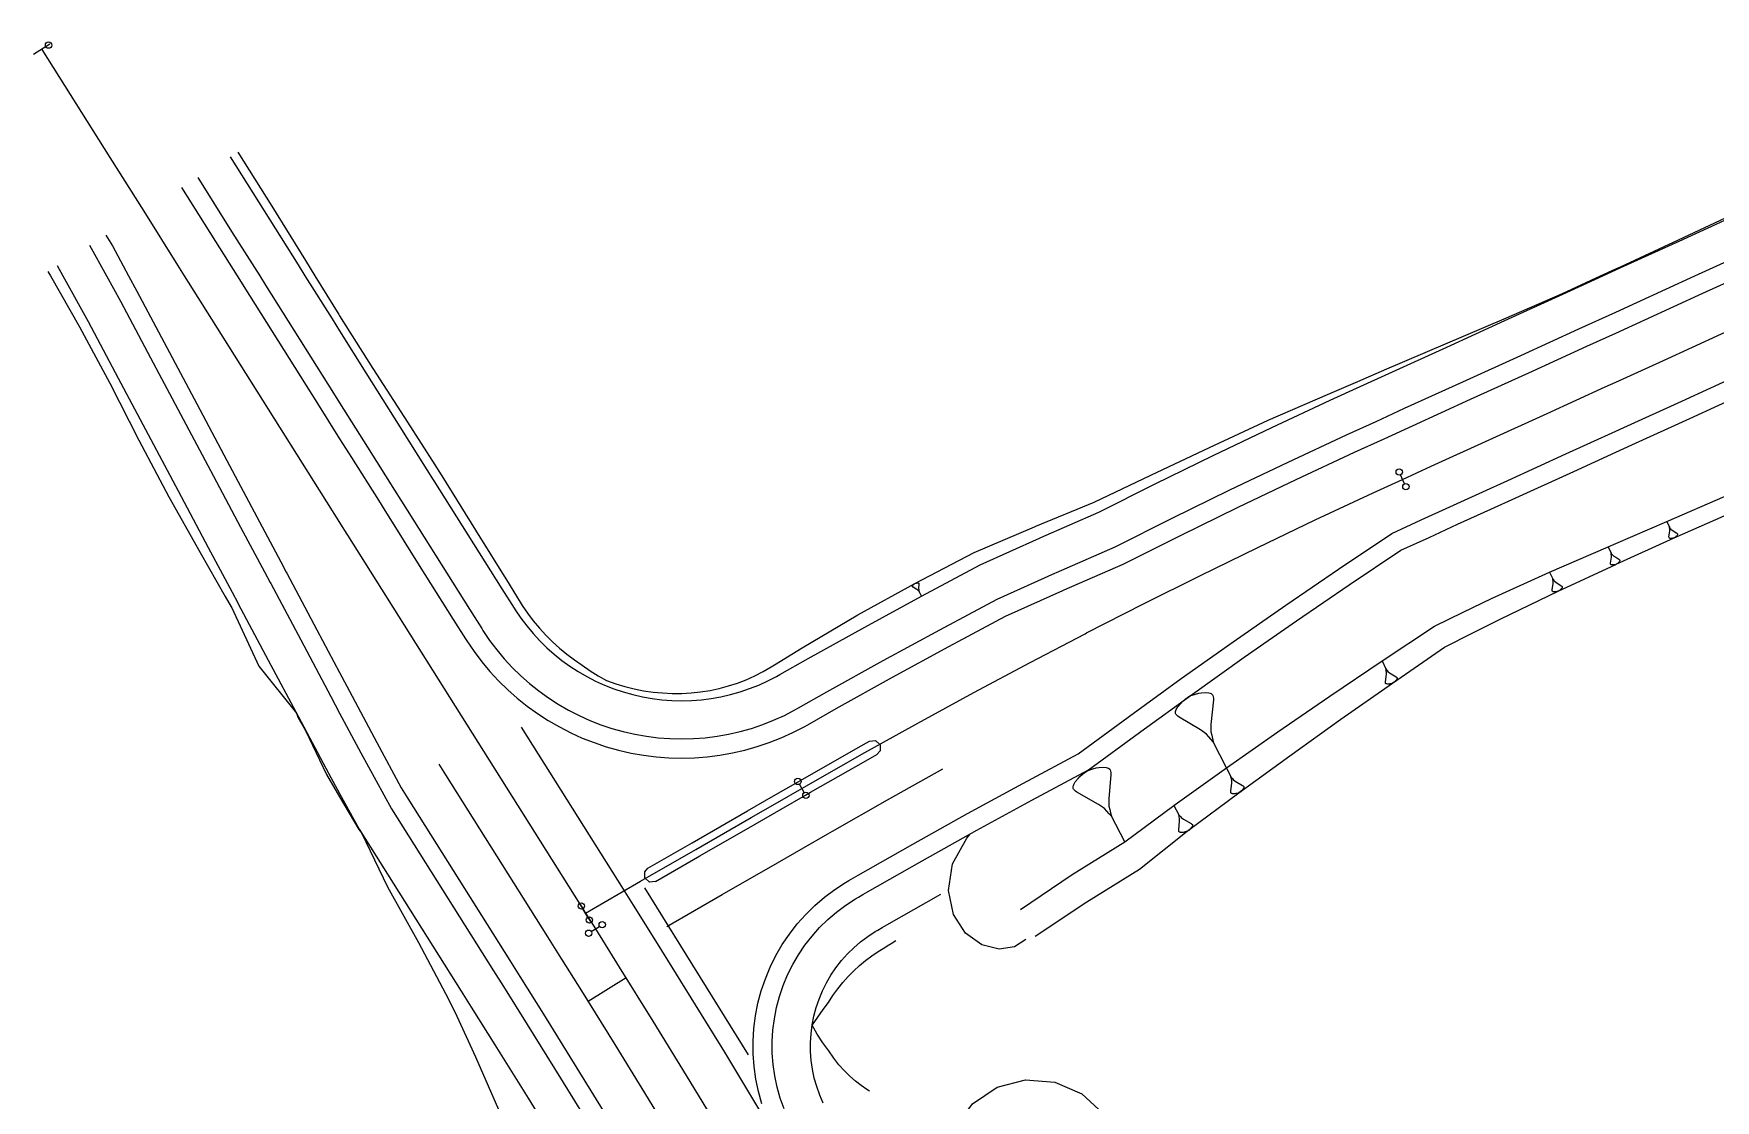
# Model space of a CAD drawing. Extents: x 385876 to 386141, y 802931 to 803234.
# Drawn here: x 385876 to 386007.8, y 803035.4 to 803119 of the extents above; entities that cross this region are included whole.
import ezdxf

# ---------------------------------------------------------------- set-up
doc = ezdxf.new("R2010")
doc.units = 0
doc.layers.get('0').update_dxf_attribs({"linetype": 'CONTINUOUS'})

msp = doc.modelspace()

# ---------------------------------------------------------------- linework, layer by layer
at = {"color": 3}
for p, q in [((385877.2931, 803118.159), (385876.0235, 803117.3603)), ((385918.8822, 803050.694), (385919.631, 803049.3943))]:
    msp.add_line(p, q, dxfattribs=at)
at = {"color": 2}
msp.add_line((385880.4133, 803102.4006), (385881.7349, 803100), dxfattribs=at)
at = {"color": 7}
for p, q in [((385877.1394, 803100.341), (385877.3338, 803100)), ((385877.8739, 803100.8031), (385878.3161, 803100)), ((385998.8073, 803100), (386000, 803100.5506)), ((385998.9789, 803100), (386000, 803100.466)), ((386003.9884, 803080.7525), (386004.2011, 803080.2863)), ((386004.2011, 803080.2863), (386004.2388, 803080.2391)), ((386004.2121, 803080.2269), (386004.2011, 803080.2863)), ((386004.2231, 803080.1676), (386004.2121, 803080.2269)), ((386004.2341, 803080.1082), (386004.2231, 803080.1676)), ((386004.2295, 803079.9774), (386004.2341, 803080.1082)), ((386004.2388, 803080.2391), (386004.2764, 803080.1919)), ((386004.2764, 803080.1919), (386004.314, 803080.1447)), ((386004.314, 803080.1447), (386004.4159, 803080.0625)), ((385999.3988, 803078.7663), (385999.6262, 803078.2679)), ((386004.1671, 803079.5144), (386004.1683, 803079.5471)), ((386004.172, 803079.4684), (386004.1671, 803079.5144)), ((386004.1683, 803079.5471), (386004.2295, 803079.9774)), ((386004.1781, 803079.4551), (386004.172, 803079.4684)), ((386004.2036, 803079.4345), (386004.1781, 803079.4551)), ((386004.223, 803079.4273), (386004.2036, 803079.4345)), ((386004.2424, 803079.42), (386004.223, 803079.4273)), ((386004.2945, 803079.4116), (386004.2424, 803079.42)), ((386004.3733, 803079.4154), (386004.2945, 803079.4116)), ((386004.4193, 803079.4203), (386004.3733, 803079.4154)), ((386004.4159, 803080.0625), (386004.781, 803079.8267)), ((386004.4787, 803079.4313), (386004.4193, 803079.4203)), ((386004.578, 803079.4605), (386004.4787, 803079.4313)), ((386004.6651, 803079.5164), (386004.578, 803079.4605)), ((386004.7123, 803079.554), (386004.6651, 803079.5164)), ((386004.7462, 803079.5855), (386004.7123, 803079.554)), ((386004.8006, 803079.6426), (386004.7462, 803079.5855)), ((386004.781, 803079.8267), (386004.8065, 803079.8062)), ((386004.8284, 803079.6874), (386004.8006, 803079.6426)), ((386004.8065, 803079.8062), (386004.838, 803079.7723)), ((386004.8357, 803079.7068), (386004.8284, 803079.6874)), ((386004.8429, 803079.7262), (386004.8357, 803079.7068)), ((386004.838, 803079.7723), (386004.8441, 803079.759)), ((386004.8441, 803079.759), (386004.8429, 803079.7262)), ((385999.5898, 803077.4427), (385999.5911, 803077.4777)), ((385999.5951, 803077.3935), (385999.5898, 803077.4427)), ((385999.5911, 803077.4777), (385999.6565, 803077.9377)), ((385999.6262, 803078.2679), (385999.6664, 803078.2175)), ((385999.6379, 803078.2045), (385999.6262, 803078.2679)), ((385999.6497, 803078.141), (385999.6379, 803078.2045)), ((385999.6614, 803078.0776), (385999.6497, 803078.141)), ((385999.6565, 803077.9377), (385999.6614, 803078.0776)), ((385999.6664, 803078.2175), (385999.7066, 803078.167)), ((385999.7066, 803078.167), (385999.7469, 803078.1165)), ((385999.7469, 803078.1165), (385999.8558, 803078.0286)), ((385999.8558, 803078.0286), (386000, 803077.9355)), ((386000, 803077.9355), (386000.2461, 803077.7766)), ((386000.1222, 803077.4448), (386000.029, 803077.3851)), ((386000.1727, 803077.4851), (386000.1222, 803077.4448)), ((386000.2089, 803077.5188), (386000.1727, 803077.4851)), ((386000.2671, 803077.5798), (386000.2089, 803077.5188)), ((386000.2461, 803077.7766), (386000.2733, 803077.7546)), ((386000.2968, 803077.6277), (386000.2671, 803077.5798)), ((386000.2733, 803077.7546), (386000.307, 803077.7184)), ((386000.3046, 803077.6485), (386000.2968, 803077.6277)), ((386000.3123, 803077.6692), (386000.3046, 803077.6485)), ((386000.307, 803077.7184), (386000.3135, 803077.7042)), ((386000.3135, 803077.7042), (386000.3123, 803077.6692)), ((385994.8091, 803076.7801), (385995.0563, 803076.2384)), ((385995.0563, 803076.2384), (385995.1001, 803076.1835)), ((385995.0691, 803076.1694), (385995.0563, 803076.2384)), ((385995.0819, 803076.1004), (385995.0691, 803076.1694)), ((385995.1001, 803076.1835), (385995.1438, 803076.1287)), ((385995.1438, 803076.1287), (385995.1875, 803076.0738)), ((385999.6016, 803077.3793), (385999.5951, 803077.3935)), ((385999.6288, 803077.3573), (385999.6016, 803077.3793)), ((385999.6496, 803077.3496), (385999.6288, 803077.3573)), ((385999.6703, 803077.3418), (385999.6496, 803077.3496)), ((385999.726, 803077.3328), (385999.6703, 803077.3418)), ((385999.8102, 803077.3369), (385999.726, 803077.3328)), ((385999.8594, 803077.3421), (385999.8102, 803077.3369)), ((385999.9229, 803077.3539), (385999.8594, 803077.3421)), ((386000, 803077.3766), (385999.9229, 803077.3539)), ((386000.029, 803077.3851), (386000, 803077.3766)), ((385944.88, 803075.6561), (385944.8846, 803075.6717)), ((385944.8808, 803075.6305), (385944.88, 803075.6561)), ((385944.8862, 803075.6204), (385944.8808, 803075.6305)), ((385944.8846, 803075.6717), (385944.8893, 803075.6872)), ((385944.9127, 803075.5956), (385944.8862, 803075.6204)), ((385944.8893, 803075.6872), (385944.9087, 803075.7238)), ((385944.9087, 803075.7238), (385944.9482, 803075.7712)), ((385944.9337, 803075.5808), (385944.9127, 803075.5956)), ((385945.2314, 803075.4156), (385944.9337, 803075.5808)), ((385944.9482, 803075.7712), (385944.9731, 803075.7977)), ((385944.9731, 803075.7977), (385945.008, 803075.8295)), ((385945.008, 803075.8295), (385945.0732, 803075.8778)), ((385945.0732, 803075.8778), (385945.1494, 803075.9058)), ((385945.1494, 803075.9058), (385945.1952, 803075.9175)), ((385945.1952, 803075.9175), (385945.2309, 803075.9238)), ((385945.2309, 803075.9238), (385945.2923, 803075.9308)), ((385945.3154, 803075.3567), (385945.2314, 803075.4156)), ((385945.2923, 803075.9308), (385945.3335, 803075.927)), ((385945.3473, 803075.3217), (385945.3154, 803075.3567)), ((385945.3335, 803075.927), (385945.349, 803075.9224)), ((385945.3792, 803075.2868), (385945.3473, 803075.3217)), ((385945.349, 803075.9224), (385945.3646, 803075.9177)), ((385945.3646, 803075.9177), (385945.3856, 803075.903)), ((385945.3981, 803075.8315), (385945.3728, 803075.4919)), ((385945.3728, 803075.4919), (385945.376, 803075.3893)), ((385945.376, 803075.3893), (385945.3877, 803075.3435)), ((385945.4111, 803075.2518), (385945.3792, 803075.2868)), ((385945.3856, 803075.903), (385945.391, 803075.8929)), ((385945.3877, 803075.3435), (385945.3994, 803075.2977)), ((385945.391, 803075.8929), (385945.3973, 803075.8571)), ((385945.3973, 803075.8571), (385945.3981, 803075.8315)), ((385945.3994, 803075.2977), (385945.4111, 803075.2518)), ((385945.6018, 803074.8985), (385945.4111, 803075.2518)), ((385995.0168, 803075.3414), (385995.0182, 803075.3794)), ((385995.0225, 803075.2879), (385995.0168, 803075.3414)), ((385995.0182, 803075.3794), (385995.0893, 803075.8793)), ((385995.0296, 803075.2724), (385995.0225, 803075.2879)), ((385995.0592, 803075.2485), (385995.0296, 803075.2724)), ((385995.0818, 803075.2401), (385995.0592, 803075.2485)), ((385995.1043, 803075.2317), (385995.0818, 803075.2401)), ((385995.0947, 803076.0314), (385995.0819, 803076.1004)), ((385995.0893, 803075.8793), (385995.0947, 803076.0314)), ((385995.1649, 803075.2219), (385995.1043, 803075.2317)), ((385995.2564, 803075.2262), (385995.1649, 803075.2219)), ((385995.1875, 803076.0738), (385995.306, 803075.9782)), ((385995.3099, 803075.232), (385995.2564, 803075.2262)), ((385995.306, 803075.9782), (385995.7302, 803075.7043)), ((385995.3789, 803075.2447), (385995.3099, 803075.232)), ((385995.4943, 803075.2787), (385995.3789, 803075.2447)), ((385995.5955, 803075.3436), (385995.4943, 803075.2787)), ((385995.6504, 803075.3874), (385995.5955, 803075.3436)), ((385995.6898, 803075.424), (385995.6504, 803075.3874)), ((385995.753, 803075.4903), (385995.6898, 803075.424)), ((385995.7302, 803075.7043), (385995.7598, 803075.6804)), ((385995.7853, 803075.5424), (385995.753, 803075.4903)), ((385995.7598, 803075.6804), (385995.7965, 803075.641)), ((385995.7938, 803075.565), (385995.7853, 803075.5424)), ((385995.8022, 803075.5875), (385995.7938, 803075.565)), ((385995.7965, 803075.641), (385995.8035, 803075.6255)), ((385995.8035, 803075.6255), (385995.8022, 803075.5875)), ((385981.6839, 803069.8083), (385981.9813, 803069.1791)), ((385981.9502, 803068.1748), (385982.0254, 803068.7601)), ((385981.9813, 803069.1791), (385982.0333, 803069.1157)), ((385981.9973, 803069.0987), (385981.9813, 803069.1791)), ((385982.0133, 803069.0183), (385981.9973, 803069.0987)), ((385982.0294, 803068.9379), (385982.0133, 803069.0183)), ((385982.0254, 803068.7601), (385982.0294, 803068.9379)), ((385982.0333, 803069.1157), (385982.0852, 803069.0523)), ((385982.0852, 803069.0523), (385982.1372, 803068.9889)), ((385982.1372, 803068.9889), (385982.2771, 803068.8791)), ((385982.2771, 803068.8791), (385982.7771, 803068.5656)), ((385982.7343, 803068.2375), (385982.6889, 803068.1941)), ((385982.8072, 803068.316), (385982.7343, 803068.2375)), ((385982.7771, 803068.5656), (385982.8121, 803068.5382)), ((385982.8441, 803068.3774), (385982.8072, 803068.316)), ((385982.8121, 803068.5382), (385982.8555, 803068.4928)), ((385982.8536, 803068.4039), (385982.8441, 803068.3774)), ((385982.8631, 803068.4303), (385982.8536, 803068.4039)), ((385982.8555, 803068.4928), (385982.864, 803068.4748)), ((385982.864, 803068.4748), (385982.8631, 803068.4303)), ((385966.2522, 803066.8027), (385966.6299, 803067.0668)), ((385966.6299, 803067.0668), (385967.0664, 803067.2146)), ((385967.0664, 803067.2146), (385967.3285, 803067.2741)), ((385967.3285, 803067.2741), (385967.5324, 803067.3042)), ((385967.5324, 803067.3042), (385967.882, 803067.335)), ((385967.882, 803067.335), (385968.1153, 803067.307)), ((385968.1153, 803067.307), (385968.2029, 803067.2782)), ((385968.2029, 803067.2782), (385968.2905, 803067.2495)), ((385968.2905, 803067.2495), (385968.4075, 803067.1626)), ((385968.4075, 803067.1626), (385968.4369, 803067.1045)), ((385968.4369, 803067.1045), (385968.467, 803066.9006)), ((385968.467, 803066.9006), (385968.4677, 803066.7548)), ((385981.9493, 803068.1303), (385981.9502, 803068.1748)), ((385981.9568, 803068.0679), (385981.9493, 803068.1303)), ((385981.9653, 803068.0499), (385981.9568, 803068.0679)), ((385982.0002, 803068.0225), (385981.9653, 803068.0499)), ((385982.0267, 803068.013), (385982.0002, 803068.0225)), ((385982.0532, 803068.0035), (385982.0267, 803068.013)), ((385982.1241, 803067.9931), (385982.0532, 803068.0035)), ((385982.231, 803067.9996), (385982.1241, 803067.9931)), ((385982.2934, 803068.0071), (385982.231, 803067.9996)), ((385982.3738, 803068.0231), (385982.2934, 803068.0071)), ((385982.5081, 803068.0646), (385982.3738, 803068.0231)), ((385982.6255, 803068.1421), (385982.5081, 803068.0646)), ((385982.6889, 803068.1941), (385982.6255, 803068.1421)), ((385965.4989, 803065.8373), (385965.5276, 803065.9249)), ((385965.4996, 803065.6915), (385965.4989, 803065.8373)), ((385965.529, 803065.6334), (385965.4996, 803065.6915)), ((385965.5276, 803065.9249), (385965.5564, 803066.0124)), ((385965.6754, 803065.4883), (385965.529, 803065.6334)), ((385965.5564, 803066.0124), (385965.672, 803066.217)), ((385965.672, 803066.217), (385965.904, 803066.4804)), ((385965.904, 803066.4804), (385966.049, 803066.6269)), ((385966.049, 803066.6269), (385966.2522, 803066.8027)), ((385968.4677, 803066.7548), (385968.2727, 803064.8301)), ((385965.7924, 803065.4014), (385965.6754, 803065.4883)), ((385967.4585, 803064.4182), (385965.7924, 803065.4014)), ((385967.9265, 803064.0707), (385967.4585, 803064.4182)), ((385968.2727, 803064.8301), (385968.2755, 803064.2472)), ((385968.1023, 803063.8675), (385967.9265, 803064.0707)), ((385968.2782, 803063.6642), (385968.1023, 803063.8675)), ((385968.2755, 803064.2472), (385968.335, 803063.9851)), ((385968.454, 803063.461), (385968.2782, 803063.6642)), ((385968.335, 803063.9851), (385968.3945, 803063.7231)), ((385968.3945, 803063.7231), (385968.454, 803063.461)), ((385969.4838, 803061.4255), (385968.454, 803063.461)), ((385957.5323, 803060.1239), (385957.6442, 803060.3303)), ((385957.6442, 803060.3303), (385957.8711, 803060.5975)), ((385957.8711, 803060.5975), (385958.0134, 803060.7464)), ((385958.0134, 803060.7464), (385958.2133, 803060.9256)), ((385958.2133, 803060.9256), (385958.5858, 803061.1962)), ((385958.5858, 803061.1962), (385959.0192, 803061.3516)), ((385959.0192, 803061.3516), (385959.2799, 803061.4157)), ((385959.2799, 803061.4157), (385959.483, 803061.4494)), ((385959.483, 803061.4494), (385959.8316, 803061.4864)), ((385959.8316, 803061.4864), (385960.0652, 803061.4626)), ((385960.0652, 803061.4626), (385960.1532, 803061.4354)), ((385960.1532, 803061.4354), (385960.2412, 803061.4083)), ((385960.2412, 803061.4083), (385960.3596, 803061.3236)), ((385960.427, 803060.9173), (385960.2666, 803058.9914)), ((385960.3596, 803061.3236), (385960.39, 803061.266)), ((385960.39, 803061.266), (385960.4237, 803061.0629)), ((385960.4237, 803061.0629), (385960.427, 803060.9173)), ((385969.4838, 803061.4255), (385969.8393, 803060.7228)), ((385969.8393, 803060.7228), (385969.9, 803060.6526)), ((385969.8598, 803060.6323), (385969.8393, 803060.7228)), ((385969.8804, 803060.5419), (385969.8598, 803060.6323)), ((385969.9009, 803060.4514), (385969.8804, 803060.5419)), ((385969.9, 803060.6526), (385969.9607, 803060.5825)), ((385969.9019, 803060.2501), (385969.9009, 803060.4514)), ((385969.9607, 803060.5825), (385970.0214, 803060.5123)), ((385970.0214, 803060.5123), (385970.183, 803060.3923)), ((385970.183, 803060.3923), (385970.7582, 803060.0529)), ((385957.478, 803059.9479), (385957.5052, 803060.0359)), ((385957.4813, 803059.8023), (385957.478, 803059.9479)), ((385957.5117, 803059.7448), (385957.4813, 803059.8023)), ((385957.5052, 803060.0359), (385957.5323, 803060.1239)), ((385957.6606, 803059.6025), (385957.5117, 803059.7448)), ((385957.779, 803059.5178), (385957.6606, 803059.6025)), ((385959.4607, 803058.5655), (385957.779, 803059.5178)), ((385960.2666, 803058.9914), (385960.2797, 803058.4092)), ((385969.8346, 803059.5857), (385969.9019, 803060.2501)), ((385969.8348, 803059.5354), (385969.8346, 803059.5857)), ((385969.8452, 803059.465), (385969.8348, 803059.5354)), ((385969.8554, 803059.4449), (385969.8452, 803059.465)), ((385969.8958, 803059.4149), (385969.8554, 803059.4449)), ((385969.926, 803059.405), (385969.8958, 803059.4149)), ((385969.9562, 803059.395), (385969.926, 803059.405)), ((385970.0368, 803059.3854), (385969.9562, 803059.395)), ((385970.1575, 803059.396), (385970.0368, 803059.3854)), ((385970.2279, 803059.4064), (385970.1575, 803059.396)), ((385970.3183, 803059.4269), (385970.2279, 803059.4064)), ((385970.469, 803059.478), (385970.3183, 803059.4269)), ((385970.5994, 803059.5691), (385970.469, 803059.478)), ((385970.6696, 803059.6298), (385970.5994, 803059.5691)), ((385970.7197, 803059.6804), (385970.6696, 803059.6298)), ((385970.7997, 803059.7713), (385970.7197, 803059.6804)), ((385970.7582, 803060.0529), (385970.7985, 803060.0229)), ((385970.7985, 803060.0229), (385970.8491, 803059.9728)), ((385970.8396, 803059.842), (385970.7997, 803059.7713)), ((385970.8496, 803059.8722), (385970.8396, 803059.842)), ((385970.8491, 803059.9728), (385970.8593, 803059.9527)), ((385970.8595, 803059.9024), (385970.8496, 803059.8722)), ((385970.8593, 803059.9527), (385970.8595, 803059.9024)), ((385959.9343, 803058.2266), (385959.4607, 803058.5655)), ((385960.1136, 803058.0268), (385959.9343, 803058.2266)), ((385960.2929, 803057.827), (385960.1136, 803058.0268)), ((385960.2797, 803058.4092), (385960.3439, 803058.1485)), ((385960.4721, 803057.6271), (385960.2929, 803057.827)), ((385960.3439, 803058.1485), (385960.408, 803057.8878)), ((385960.408, 803057.8878), (385960.4721, 803057.6271)), ((385965.374, 803058.4839), (385965.753, 803057.7514)), ((385965.753, 803057.7514), (385965.8173, 803057.6786)), ((385965.7754, 803057.6569), (385965.753, 803057.7514)), ((385965.8173, 803057.6786), (385965.8815, 803057.6057)), ((385961.537, 803055.6123), (385960.4721, 803057.6271)), ((385965.759, 803056.5606), (385965.8231, 803057.2571)), ((385965.7597, 803056.5079), (385965.759, 803056.5606)), ((385965.7713, 803056.4343), (385965.7597, 803056.5079)), ((385965.7821, 803056.4134), (385965.7713, 803056.4343)), ((385965.7978, 803057.5624), (385965.7754, 803057.6569)), ((385965.8247, 803056.3824), (385965.7821, 803056.4134)), ((385965.8202, 803057.4678), (385965.7978, 803057.5624)), ((385965.8231, 803057.2571), (385965.8202, 803057.4678)), ((385965.8565, 803056.3723), (385965.8247, 803056.3824)), ((385965.8882, 803056.3622), (385965.8565, 803056.3723)), ((385965.8815, 803057.6057), (385965.9458, 803057.5328)), ((385965.9727, 803056.3528), (385965.8882, 803056.3622)), ((385965.9458, 803057.5328), (385966.1161, 803057.4087)), ((385966.099, 803056.3651), (385965.9727, 803056.3528)), ((385966.1726, 803056.3767), (385966.099, 803056.3651)), ((385966.1161, 803057.4087), (385966.7217, 803057.0588)), ((385966.2671, 803056.399), (385966.1726, 803056.3767)), ((385966.4244, 803056.4539), (385966.2671, 803056.399)), ((385966.5601, 803056.5507), (385966.4244, 803056.4539)), ((385966.633, 803056.6149), (385966.5601, 803056.5507)), ((385966.6849, 803056.6683), (385966.633, 803056.6149)), ((385966.7679, 803056.7643), (385966.6849, 803056.6683)), ((385966.7217, 803057.0588), (385966.7643, 803057.0277)), ((385966.7643, 803057.0277), (385966.8177, 803056.9758)), ((385966.809, 803056.8387), (385966.7679, 803056.7643)), ((385966.8191, 803056.8704), (385966.809, 803056.8387)), ((385966.8177, 803056.9758), (385966.8285, 803056.9549)), ((385966.8292, 803056.9022), (385966.8191, 803056.8704)), ((385966.8285, 803056.9549), (385966.8292, 803056.9022)), ((385923.8886, 803052.0203), (385932.0095, 803038.926)), ((385922.4428, 803044.9601), (385919.4771, 803043.1013))]:
    msp.add_line(p, q, dxfattribs=at)
at = {"color": 1}
for p, q in [((385983.4485, 803083.7019), (385983.1331, 803084.3931)), ((385936.4089, 803059.4875), (385936.0296, 803060.1459)), ((385919.4463, 803049.715), (385919.067, 803050.3733)), ((385919.72, 803048.5941), (385920.3631, 803048.9986))]:
    msp.add_line(p, q, dxfattribs=at)
at = {"color": 7, "linetype": 'CONTINUOUS'}
for points in [[(386000, 803100.5506), (386000.3717, 803100.7222), (386004.9034, 803102.8352), (386009.4376, 803104.9429), (386013.9625, 803107.0709), (386018.4902, 803109.1928), (386023.0406, 803111.265), (386027.1568, 803113.1325), (386027.5914, 803113.3363), (386031.3677, 803115.1197), (386032.0717, 803115.4575), (386036.3067, 803117.5697), (386040.4818, 803119.7938)], [(386000, 803100.466), (386000.4044, 803100.6505), (386004.9532, 803102.7262), (386009.5019, 803104.802), (386014.0507, 803106.8777), (386018.5995, 803108.9534), (386023.1483, 803111.0291), (386027.2603, 803112.9056), (386027.697, 803113.1049), (386031.4967, 803114.8387), (386032.207, 803115.1651), (386036.4795, 803117.2255), (386040.6838, 803119.4218)], [(385891.417, 803109.3228), (385894.0794, 803105.0906), (385896.7418, 803100.8584), (385897.2818, 803100)], [(385892.0144, 803109.6986), (385894.6819, 803105.4696), (385897.3147, 803101.2187), (385898.0685, 803100)], [(385887.608, 803106.9266), (385890.2704, 803102.6944), (385891.9654, 803100)], [(385884.6455, 803105.063), (385887.3079, 803100.8308), (385887.8305, 803100)], [(385881.6829, 803103.1993), (385882.2154, 803102.3529), (385883.4666, 803100)], [(385877.3338, 803100), (385879.6183, 803095.9934), (385882.0071, 803091.5891), (385884.2746, 803087.1084), (385886.6194, 803082.6764), (385889.0632, 803078.3067), (385891.0437, 803074.8625), (385891.5075, 803074.0498), (385891.5442, 803073.9604), (385893.6723, 803069.392), (385896.6134, 803065.7181), (385896.7147, 803065.3989), (385897.338, 803064.3556), (385898.96, 803060.9043), (385900, 803059.1422)], [(385878.3161, 803100), (385880.2894, 803096.4156), (385882.6432, 803091.9893), (385884.997, 803087.5629), (385887.3508, 803083.1366), (385889.7046, 803078.7102), (385891.5735, 803075.1958), (385892.0136, 803074.3681), (385892.0584, 803074.2839), (385894.4122, 803069.8575), (385896.766, 803065.4312), (385899.1198, 803061.0048), (385900, 803059.406)], [(385883.4666, 803100), (385884.0984, 803098.8118), (385886.4522, 803094.3854), (385888.806, 803089.9591), (385891.1598, 803085.5327), (385893.5136, 803081.1064), (385895.3825, 803077.5919), (385895.8226, 803076.7643), (385895.8674, 803076.68), (385898.2212, 803072.2537), (385900, 803068.9086)], [(385887.8305, 803100), (385889.9703, 803096.5985), (385892.6327, 803092.3663), (385895.2951, 803088.1341), (385897.9574, 803083.9019), (385900, 803080.655)], [(385891.9654, 803100), (385892.9328, 803098.4622), (385895.5952, 803094.23), (385898.2576, 803089.9978), (385900, 803087.228)], [(385897.2818, 803100), (385899.4042, 803096.6262), (385900, 803095.6791)], [(385898.0685, 803100), (385899.9448, 803096.9663), (385900, 803096.8786)], [(385913.6762, 803073.939), (385913.7582, 803073.8101), (385914.1934, 803073.169), (385914.6601, 803072.5504), (385915.1572, 803071.9559), (385915.6834, 803071.387), (385916.2373, 803070.8451), (385916.8176, 803070.3315), (385917.4229, 803069.8476), (385918.0516, 803069.3946), (385918.7021, 803068.9736), (385919.3729, 803068.5855), (385920.0623, 803068.2315), (385920.7684, 803067.9124), (385921.4897, 803067.629), (385922.2241, 803067.382), (385922.9701, 803067.172), (385923.7256, 803066.9996), (385924.4887, 803066.8651), (385925.2577, 803066.7689), (385926.0304, 803066.7113), (385926.8051, 803066.6924), (385927.5798, 803066.7122), (385928.3525, 803066.7707), (385929.1213, 803066.8678), (385929.8843, 803067.0032), (385930.6396, 803067.1765), (385931.3853, 803067.3874), (385932.1195, 803067.6352), (385932.8404, 803067.9195), (385933.5462, 803068.2394), (385934.2354, 803068.5944), (385934.4946, 803068.7392), (385936.711, 803069.9944), (385941.1454, 803072.4663), (385945.6018, 803074.8985), (385950.2003, 803077.3522), (385954.8331, 803079.4369), (385954.9577, 803079.4923), (385959.4894, 803081.478), (385963.9043, 803083.6884), (385968.4601, 803085.917), (385973.0353, 803088.1047), (385977.63, 803090.2515), (385979.9651, 803091.3235), (385982.2093, 803092.3476), (385986.7581, 803094.4233), (385991.3068, 803096.499), (385995.8556, 803098.5748), (385998.9789, 803100)], [(385914.2321, 803074.2887), (385914.3106, 803074.1653), (385914.7276, 803073.5514), (385915.1746, 803072.9591), (385915.6504, 803072.3896), (385916.1483, 803071.839), (385916.6738, 803071.3142), (385917.2257, 803070.8166), (385917.8024, 803070.3475), (385918.4026, 803069.9083), (385919.0045, 803069.4674), (385919.6205, 803069.0393), (385920.2586, 803068.6386), (385920.9243, 803068.2817), (385921.6329, 803068.0222), (385922.3533, 803067.8004), (385923.0834, 803067.6168), (385923.821, 803067.4718), (385924.5641, 803067.3657), (385925.3105, 803067.2987), (385926.0578, 803067.2639), (385926.8048, 803067.2647), (385927.5498, 803067.3043), (385928.2907, 803067.3825), (385929.0255, 803067.4991), (385929.7521, 803067.6536), (385930.4682, 803067.8459), (385931.1721, 803068.075), (385931.8618, 803068.34), (385932.5352, 803068.6402), (385933.19, 803068.9756), (385933.8237, 803069.3476), (385934.0686, 803069.5003), (385936.2327, 803070.8433), (385940.6127, 803073.4319), (385945.0732, 803075.8778), (385949.7283, 803078.3143), (385954.4386, 803080.3251), (385954.5647, 803080.3777), (385959.1248, 803082.2552), (385963.5606, 803084.3828), (385968.1563, 803086.545), (385972.7658, 803088.6748), (385977.4171, 803090.7125), (385979.7796, 803091.7288), (385982.0477, 803092.7016), (385986.6469, 803094.6669), (385991.2437, 803096.6374), (385995.832, 803098.6265), (385998.8073, 803100)], [(386000, 803079.0265), (386003.9884, 803080.7525), (386008.578, 803082.7387), (386013.1677, 803084.7248), (386017.7573, 803086.711), (386022.3469, 803088.6972), (386026.9366, 803090.6834), (386031.5262, 803092.6696), (386036.1159, 803094.6558), (386039.9586, 803096.3188), (386040.7633, 803096.6708), (386045.6682, 803098.927), (386047.8168, 803100)], [(386000, 803079.0265), (386003.9884, 803080.7525), (386008.578, 803082.7387), (386013.1677, 803084.7248), (386017.7573, 803086.711), (386022.3469, 803088.6972), (386026.9366, 803090.6834), (386031.5262, 803092.6696), (386036.1159, 803094.6558), (386039.9586, 803096.3188), (386040.7633, 803096.6708), (386045.6682, 803098.927), (386047.8168, 803100)], [(386000, 803077.3716), (386000.029, 803077.3851), (386004.578, 803079.4605), (386009.157, 803081.47), (386013.7392, 803083.4724), (386018.3118, 803085.496), (386022.891, 803087.505), (386027.4478, 803089.563), (386032.0001, 803091.631), (386036.5549, 803093.6936), (386040.3711, 803095.4149), (386041.1764, 803095.7779), (386046.083, 803098.1009), (386049.8453, 803100)], [(386000, 803087.8252), (386000.6298, 803088.1126), (386005.1786, 803090.1883), (386009.7273, 803092.264), (386014.2761, 803094.3398), (386018.8249, 803096.4155), (386023.3737, 803098.4912), (386026.68, 803100)], [(386000, 803091.6724), (386003.7255, 803093.3725), (386008.2743, 803095.4482), (386012.8231, 803097.5239), (386017.3719, 803099.5996), (386018.2492, 803100)], [(386000, 803095.5196), (386002.2725, 803096.5566), (386006.8213, 803098.6323), (386009.8184, 803100)], [(385900, 803096.8786), (385902.6079, 803092.7345), (385905.3242, 803088.5361), (385907.4656, 803085.1931), (385907.968, 803084.4047), (385908.0191, 803084.3244), (385910.6475, 803080.0707), (385913.2735, 803075.8157), (385914.2349, 803074.2904)], [(385900, 803095.6791), (385902.0666, 803092.3939), (385904.729, 803088.1617), (385906.8429, 803084.8014), (385907.3407, 803084.0101), (385907.3914, 803083.9295), (385910.0538, 803079.6973), (385912.7162, 803075.4651), (385913.6762, 803073.939)], [(385909.8672, 803071.5428), (385909.973, 803071.3765), (385910.5346, 803070.5493), (385911.1368, 803069.7511), (385911.7782, 803068.984), (385912.4571, 803068.2499), (385913.1718, 803067.5507), (385913.9206, 803066.888), (385914.7016, 803066.2637), (385915.5129, 803065.6791), (385916.3523, 803065.1358), (385917.2178, 803064.6352), (385918.1073, 803064.1784), (385919.0185, 803063.7666), (385919.9491, 803063.401), (385920.8968, 803063.0822), (385921.8593, 803062.8113), (385922.8341, 803062.5888), (385923.8188, 803062.4152), (385924.811, 803062.2912), (385925.8081, 803062.2168), (385926.8077, 803062.1924), (385927.8073, 803062.218), (385928.8043, 803062.2935), (385929.7964, 803062.4187), (385930.7809, 803062.5934), (385931.7555, 803062.817), (385932.7176, 803063.0891), (385933.665, 803063.4089), (385934.5952, 803063.7757), (385935.5059, 803064.1885), (385936.3948, 803064.6463), (385936.6908, 803064.8116), (385938.9196, 803066.0737), (385943.3188, 803068.5259), (385947.7398, 803070.9388), (385952.1822, 803073.3122), (385956.6597, 803075.3244), (385956.7834, 803075.3793), (385961.4004, 803077.404), (385965.9, 803079.6551), (385970.4194, 803081.8659), (385974.9584, 803084.0363), (385979.5166, 803086.1661), (385981.8378, 803087.2317), (385984.0774, 803088.2537), (385988.6262, 803090.3294), (385993.175, 803092.4051), (385997.7238, 803094.4809), (386000, 803095.5196)], [(385919.2566, 803050.0442), (385923.589, 803052.5402), (385927.9215, 803055.0362), (385932.2539, 803057.5322), (385934.3044, 803058.7135), (385936.2192, 803059.8167), (385936.5864, 803060.0281), (385940.9318, 803062.5014), (385945.2991, 803064.9359), (385949.6879, 803067.3312), (385954.098, 803069.6873), (385958.4098, 803071.9423), (385958.5289, 803072.0039), (385962.9804, 803074.2809), (385967.452, 803076.518), (385971.9433, 803078.7151), (385976.4542, 803080.872), (385980.9841, 803082.9886), (385983.2908, 803084.0475), (385985.5304, 803085.0695), (385990.0792, 803087.1453), (385994.628, 803089.221), (385999.1768, 803091.2967), (386000, 803091.6724)], [(385900, 803087.228), (385900.92, 803085.7656), (385903.0339, 803082.4053), (385903.5317, 803081.6139), (385903.5824, 803081.5333), (385906.2448, 803077.3011), (385908.9072, 803073.0689), (385909.8672, 803071.5428)], [(385933.0932, 803035.0746), (385932.8238, 803036.0374), (385932.6191, 803037.0161), (385932.48, 803038.0062), (385932.4072, 803039.0033), (385932.401, 803040.0031), (385932.4614, 803041.0011), (385932.5882, 803041.9929), (385932.7807, 803042.974), (385933.0382, 803043.9401), (385933.3595, 803044.8868), (385933.7431, 803045.8101), (385934.1874, 803046.7058), (385934.6903, 803047.5699), (385935.2497, 803048.3986), (385935.8631, 803049.1882), (385936.5277, 803049.9351), (385937.2406, 803050.6361), (385937.9986, 803051.2881), (385938.7983, 803051.8881), (385939.6363, 803052.4335), (385939.9096, 803052.5948), (385940.2627, 803052.7982), (385940.6246, 803053.0065), (385944.9072, 803055.444), (385949.2113, 803057.8433), (385953.5367, 803060.204), (385957.8829, 803062.526), (385961.7895, 803065.411), (385961.8976, 803065.4901), (385965.9447, 803068.4213), (385970.0239, 803071.3194), (385974.1349, 803074.1839), (385978.2775, 803077.0146), (385982.4515, 803079.8111), (385984.7438, 803080.8634), (385986.9835, 803081.8854), (385989.579, 803083.0698), (385991.5322, 803083.9611), (385996.081, 803086.0369), (386000, 803087.8252)], [(385900, 803080.655), (385900.0713, 803080.5416), (385900.5692, 803079.7502), (385900.6198, 803079.6697), (385903.2822, 803075.4375), (385905.9446, 803071.2052), (385908.607, 803066.973), (385911.2694, 803062.7408), (385913.9318, 803058.5086), (385916.5942, 803054.2764), (385919.2566, 803050.0442), (385920.0416, 803048.7964), (385921.9137, 803045.8086), (385924.5506, 803041.5605), (385927.1661, 803037.2991), (385929.7604, 803033.0248)], [(385953.3599, 803050.3221), (385957.3969, 803053.0555), (385961.537, 803055.6123), (385965.374, 803058.4839), (385965.4798, 803058.5634), (385969.4838, 803061.4255), (385973.5197, 803064.2532), (385977.5865, 803067.0476), (385981.6839, 803069.8083), (385985.8059, 803072.5476), (385988.0448, 803073.6295), (385990.2652, 803074.6938), (385994.8091, 803076.7801), (385999.3988, 803078.7663), (386000, 803079.0265)], [(385953.3599, 803050.3221), (385957.3969, 803053.0555), (385961.537, 803055.6123), (385965.374, 803058.4839), (385965.4798, 803058.5634), (385969.4838, 803061.4255), (385973.5197, 803064.2532), (385977.5865, 803067.0476), (385981.6839, 803069.8083), (385985.8059, 803072.5476), (385988.0448, 803073.6295), (385990.2652, 803074.6938), (385994.8091, 803076.7801), (385999.3988, 803078.7663), (386000, 803079.0265)], [(385954.5109, 803048.2353), (385958.5537, 803050.9133), (385962.6657, 803053.4768), (385966.4244, 803056.4539), (385966.5283, 803056.5359), (385970.469, 803059.478), (385974.4501, 803062.3726), (385978.4633, 803065.2348), (385982.5081, 803068.0646), (385986.5757, 803070.8807), (385988.7864, 803072.0043), (385990.9864, 803073.1134), (385995.4943, 803075.2787), (386000, 803077.3716)], [(385900, 803068.9086), (385900.575, 803067.8273), (385902.9288, 803063.401), (385904.8118, 803059.8599), (385905.3443, 803059.0135), (385908.0067, 803054.7812), (385910.6691, 803050.549), (385913.3315, 803046.3168), (385914.1165, 803045.069), (385915.9755, 803042.1022), (385918.5939, 803037.8838), (385921.1912, 803033.6523), (385923.7672, 803029.4079), (385926.322, 803025.1506), (385928.8555, 803020.8807), (385931.3677, 803016.5981), (385932.7226, 803014.2677), (385933.8686, 803012.2905), (385936.3759, 803007.9646), (385936.8774, 803007.0994), (385939.0562, 803003.7389), (385939.5789, 803002.9329), (385941.4805, 803000)], [(385914.232, 803064.6045), (385916.8944, 803060.3723), (385919.5568, 803056.14), (385922.2192, 803051.9078), (385923.0041, 803050.66), (385924.8828, 803047.6619), (385927.5289, 803043.3988), (385930.1536, 803039.1226), (385932.7569, 803034.8333), (385934.3086, 803032.2535)], [(385924.156, 803053.5593), (385927.6219, 803055.5561), (385931.9544, 803058.0521), (385934.0049, 803059.2334), (385935.9197, 803060.3366), (385936.2873, 803060.5482), (385940.6373, 803063.0242), (385941.51, 803063.5147)], [(385941.51, 803063.5147), (385941.993, 803063.5652), (385942.3552, 803063.2416), (385942.3592, 803062.756), (385942.097, 803062.4682)], [(385907.7744, 803061.7236), (385908.3069, 803060.8771), (385910.9693, 803056.6449), (385913.6317, 803052.4127), (385916.2941, 803048.1805), (385917.079, 803046.9327), (385918.9446, 803043.9554), (385921.5722, 803039.7221), (385924.1787, 803035.4757), (385926.7638, 803031.2163), (385927.2783, 803030.3629)], [(385924.755, 803052.5195), (385928.221, 803054.5163), (385932.5534, 803057.0123), (385934.6039, 803058.1936), (385936.5187, 803059.2968), (385936.8855, 803059.5079), (385941.2263, 803061.9786), (385942.097, 803062.4681)], [(385925.6358, 803048.9876), (385929.9682, 803051.4836), (385934.3006, 803053.9796), (385936.3511, 803055.1609), (385938.2659, 803056.2641), (385938.6304, 803056.4739), (385942.944, 803058.9292), (385947.2793, 803061.3458)], [(385900, 803059.406), (385901.5353, 803056.6173), (385904.1977, 803052.3851), (385906.8601, 803048.1529), (385909.5225, 803043.9206), (385910.3075, 803042.6728), (385912.1581, 803039.7195), (385914.7646, 803035.5202), (385917.3501, 803031.3079), (385919.3238, 803026.7262), (385921.8652, 803022.4912), (385924.3855, 803018.2435), (385926.8845, 803013.9833), (385928.2323, 803011.6652), (385929.3783, 803009.6879), (385931.8856, 803005.362), (385934.5659, 803001.1364), (385935.0886, 803000.3303), (385935.3028, 803000)], [(385900, 803059.1422), (385901.5024, 803056.5966), (385901.7207, 803056.3227), (385903.7578, 803052.1084), (385906.178, 803047.7238), (385908.5287, 803043.2954), (385909.1729, 803041.9591), (385910.6393, 803038.7715), (385912.6383, 803034.2077), (385914.2112, 803029.392), (385913.481, 803023.2), (385918.6347, 803020.5635), (385920.2521, 803015.805), (385922.0938, 803011.1892), (385922.8606, 803008.5517), (385923.6028, 803006.3404), (385926.3893, 803002.1763), (385927.4178, 803000)], [(385924.755, 803052.5195), (385924.272, 803052.469), (385923.9098, 803052.7925), (385923.9058, 803053.2782), (385924.156, 803053.5593)], [(385937.8935, 803035.1283), (385937.617, 803035.7712), (385937.3839, 803036.4311), (385937.1953, 803037.1051), (385937.052, 803037.7901), (385936.9546, 803038.4832), (385936.9037, 803039.1812), (385936.8993, 803039.8811), (385936.9416, 803040.5797), (385937.0304, 803041.2739), (385937.1651, 803041.9607), (385937.3454, 803042.6369), (385937.5703, 803043.2997), (385937.8388, 803043.946), (385938.1498, 803044.573), (385938.5019, 803045.1778), (385938.8934, 803045.7579), (385939.3228, 803046.3106), (385939.788, 803046.8335), (385940.287, 803047.3242), (385940.8176, 803047.7805), (385941.3775, 803048.2006), (385941.9642, 803048.5825), (385942.1783, 803048.7086), (385942.5079, 803048.8983), (385942.8681, 803049.1056), (385947.1157, 803051.5233)], [(385941.5139, 803036.074), (385941.3009, 803036.2175), (385940.8679, 803036.5269), (385940.4286, 803036.871), (385939.9883, 803037.2545), (385939.5527, 803037.6808), (385939.1284, 803038.1527), (385938.7226, 803038.6717), (385938.3425, 803039.2381), (385937.8688, 803039.8548), (385937.4091, 803040.5357), (385937.0262, 803041.2413), (385937.0532, 803041.2702), (385937.4841, 803041.8869), (385937.9025, 803042.4684), (385938.3141, 803043.0193), (385938.658, 803043.5731), (385939.0301, 803044.0991), (385939.4279, 803044.5967), (385939.8485, 803045.0657), (385940.2895, 803045.5065), (385940.7485, 803045.9197), (385941.2194, 803046.3106), (385941.7046, 803046.677), (385942.2031, 803047.02), (385942.7149, 803047.3414), (385942.9075, 803047.4592), (385943.2223, 803047.6572), (385943.5724, 803047.881)]]:
    msp.add_lwpolyline(points, dxfattribs=at)
at = {"color": 2, "linetype": 'CONTINUOUS'}
for points in [[(386006.2052, 803100), (386010.7474, 803102.0727), (386015.2961, 803104.1484), (386019.8449, 803106.2242), (386024.3937, 803108.2999), (386028.5058, 803110.1763), (386028.9425, 803110.3756), (386032.7481, 803112.1122), (386033.4667, 803112.4424), (386037.8258, 803114.5445), (386042.1153, 803116.7853), (386046.3308, 803119.1624)], [(385888.8777, 803107.7254), (385891.5401, 803103.4931), (385893.7376, 803100)], [(385881.7349, 803100), (385882.8288, 803098.0131), (385885.1826, 803093.5867), (385887.5364, 803089.1604), (385889.8902, 803084.734), (385892.244, 803080.3077), (385894.1128, 803076.7932), (385894.5529, 803075.9656), (385894.5978, 803075.8813), (385896.9515, 803071.455), (385899.3053, 803067.0286), (385900, 803065.7223)], [(385893.7376, 803100), (385894.2025, 803099.2609), (385896.8649, 803095.0287), (385899.5273, 803090.7965), (385900, 803090.045)], [(386000, 803086.1764), (386001.2525, 803086.748), (386005.8013, 803088.8237), (386010.3501, 803090.8994), (386014.8988, 803092.9751), (386019.4476, 803095.0509), (386023.9964, 803097.1266), (386028.5451, 803099.2023), (386030.2932, 803100)], [(386000, 803097.1684), (386001.6498, 803097.9212), (386006.1986, 803099.997), (386006.2052, 803100)], [(385911.1369, 803072.3415), (385911.2347, 803072.1877), (385911.7542, 803071.4225), (385912.3112, 803070.6842), (385912.9045, 803069.9746), (385913.5325, 803069.2956), (385914.1937, 803068.6488), (385914.8863, 803068.0359), (385915.6087, 803067.4583), (385916.3591, 803066.9176), (385917.1356, 803066.4151), (385917.9362, 803065.952), (385918.7589, 803065.5294), (385919.6018, 803065.1486), (385920.4626, 803064.8103), (385921.3393, 803064.5155), (385922.2296, 803064.2649), (385923.1313, 803064.059), (385924.0421, 803063.8985), (385924.9599, 803063.7838), (385925.8822, 803063.715), (385926.8069, 803063.6924), (385927.7315, 803063.7161), (385928.6537, 803063.7859), (385929.5713, 803063.9018), (385930.482, 803064.0633), (385931.3835, 803064.2702), (385932.2735, 803064.5219), (385933.1498, 803064.8177), (385934.0103, 803065.157), (385934.8527, 803065.5388), (385935.6749, 803065.9623), (385935.9589, 803066.1208), (385938.1834, 803067.3806), (385942.5943, 803069.8394), (385947.0271, 803072.2587), (385951.5215, 803074.6588), (385956.0508, 803076.6952), (385956.1748, 803076.7503), (385960.7634, 803078.762), (385965.2348, 803080.9995), (385969.7663, 803083.2163), (385974.3174, 803085.3925), (385978.8877, 803087.5279), (385981.2135, 803088.5956), (385983.4547, 803089.6183), (385988.0035, 803091.6941), (385992.5523, 803093.7698), (385997.101, 803095.8455), (386000, 803097.1684)], [(385900, 803090.045), (385902.1897, 803086.5643), (385904.3036, 803083.204), (385904.8014, 803082.4126), (385904.8521, 803082.3321), (385907.5145, 803078.0998), (385910.1768, 803073.8676), (385911.1369, 803072.3415)], [(385934.8231, 803034.6783), (385934.5234, 803035.5268), (385934.2809, 803036.3933), (385934.0967, 803037.2741), (385933.9715, 803038.1652), (385933.906, 803039.0626), (385933.9004, 803039.9624), (385933.9548, 803040.8606), (385934.0689, 803041.7532), (385934.2422, 803042.6362), (385934.4739, 803043.5057), (385934.7631, 803044.3578), (385935.1083, 803045.1888), (385935.5082, 803045.9949), (385935.9608, 803046.7726), (385936.4643, 803047.5184), (385937.0163, 803048.229), (385937.6145, 803048.9012), (385938.2561, 803049.5321), (385938.9383, 803050.1189), (385939.658, 803050.6589), (385940.4122, 803051.1498), (385940.6659, 803051.2994), (385941.0112, 803051.4982), (385941.3724, 803051.7062), (385945.6433, 803054.1371), (385949.9358, 803056.5298), (385954.2494, 803058.8841), (385958.6847, 803061.2582), (385962.6752, 803064.2004), (385962.783, 803064.2793), (385966.819, 803067.2025), (385970.887, 803070.0926), (385974.9868, 803072.9493), (385979.1181, 803075.7723), (385983.1492, 803078.4832), (385985.368, 803079.4994), (385987.6062, 803080.5208), (385990.2017, 803081.7052), (385992.155, 803082.5965), (385996.7037, 803084.6722), (386000, 803086.1764)], [(385900, 803065.7223), (385901.6591, 803062.6023), (385904.0747, 803058.2147), (385906.737, 803053.9825), (385909.3994, 803049.7503), (385912.0618, 803045.5181), (385912.8468, 803044.2703), (385914.7031, 803041.308), (385917.3175, 803037.0959), (385919.9108, 803032.8708), (385922.4574, 803028.6752), (385922.483, 803028.6328), (385925.0339, 803024.382), (385927.5636, 803020.1185), (385930.0719, 803015.8424), (385931.4248, 803013.5155), (385932.5708, 803011.5383), (385935.0781, 803007.2124), (385937.7585, 803002.9868), (385938.2811, 803002.1807), (385939.6951, 803000)]]:
    msp.add_lwpolyline(points, dxfattribs=at)
at = {"color": 3, "linetype": 'CONTINUOUS'}
for points in [[(385876.6583, 803117.7596), (385879.3207, 803113.5274), (385881.9831, 803109.2952), (385884.6455, 803105.063), (385887.3079, 803100.8308), (385887.8305, 803100)], [(385887.8305, 803100), (385889.9703, 803096.5985), (385892.6327, 803092.3663), (385895.2951, 803088.1341), (385897.9574, 803083.9019), (385900, 803080.655)], [(386000, 803091.6724), (386003.7255, 803093.3725), (386008.2743, 803095.4482), (386012.8231, 803097.5239), (386017.3719, 803099.5996), (386018.2492, 803100)], [(385919.2566, 803050.0442), (385923.589, 803052.5402), (385927.9215, 803055.0362), (385932.2539, 803057.5322), (385934.3044, 803058.7135), (385936.2192, 803059.8167), (385936.5864, 803060.0281), (385940.9318, 803062.5014), (385945.2991, 803064.9359), (385949.6879, 803067.3312), (385954.098, 803069.6873), (385958.4098, 803071.9423), (385958.5289, 803072.0039), (385962.9804, 803074.2809), (385967.452, 803076.518), (385971.9433, 803078.7151), (385976.4542, 803080.872), (385980.9841, 803082.9886), (385983.2908, 803084.0475), (385985.5304, 803085.0695), (385990.0792, 803087.1453), (385994.628, 803089.221), (385999.1768, 803091.2967), (386000, 803091.6724)], [(385900, 803080.655), (385900.0713, 803080.5416), (385900.5692, 803079.7502), (385900.6198, 803079.6697), (385903.2822, 803075.4375), (385905.9446, 803071.2052), (385908.607, 803066.973), (385911.2694, 803062.7408), (385913.9318, 803058.5086), (385916.5942, 803054.2764), (385919.2566, 803050.0442), (385920.0416, 803048.7964), (385921.9137, 803045.8086), (385924.5506, 803041.5605), (385927.1661, 803037.2991), (385929.7604, 803033.0248)]]:
    msp.add_lwpolyline(points, dxfattribs=at)
at = {"color": 1, "linetype": 'CONTINUOUS'}
for points in [[(386000, 803079.0265), (386003.9884, 803080.7525), (386008.578, 803082.7387), (386013.1677, 803084.7248), (386017.7573, 803086.711), (386022.3469, 803088.6972), (386026.9366, 803090.6834), (386031.5262, 803092.6696), (386036.1159, 803094.6558), (386039.9586, 803096.3188), (386040.7633, 803096.6708), (386045.6682, 803098.927), (386047.8168, 803100)], [(385953.3599, 803050.3221), (385957.3969, 803053.0555), (385961.537, 803055.6123), (385965.374, 803058.4839), (385965.4798, 803058.5634), (385969.4838, 803061.4255), (385973.5197, 803064.2532), (385977.5865, 803067.0476), (385981.6839, 803069.8083), (385985.8059, 803072.5476), (385988.0448, 803073.6295), (385990.2652, 803074.6938), (385994.8091, 803076.7801), (385999.3988, 803078.7663), (386000, 803079.0265)]]:
    msp.add_lwpolyline(points, dxfattribs=at)
at = {"color": 252, "linetype": 'CONTINUOUS'}
for points in [[(385953.7644, 803047.9736), (385952.88, 803047.4004), (385951.6755, 803047.2101), (385950.3238, 803047.5424), (385949.0511, 803048.4596), (385948.1027, 803049.9289), (385947.7049, 803051.8185), (385948.0264, 803053.9089), (385949.146, 803055.9181), (385949.3832, 803056.1944)], [(385948.3385, 803026.4969), (385947.5293, 803028.692), (385947.483, 803031.0248), (385948.2006, 803033.2384), (385949.5993, 803035.0903), (385951.5217, 803036.3791), (385953.7539, 803036.9663), (385956.0492, 803036.7912), (385958.155, 803035.8772), (385959.8413, 803034.3287), (385960.3787, 803033.528)]]:
    msp.add_lwpolyline(points, dxfattribs=at)
at = {"color": 1}
for centre, radius in [((385877.1913, 803118.0949), 0.2497), ((385983.0294, 803084.6203), 0.2497), ((385983.5513, 803083.4765), 0.2477), ((385935.9049, 803060.3623), 0.2497), ((385936.5325, 803059.2729), 0.2477), ((385918.9423, 803050.5897), 0.2497), ((385919.5103, 803048.4622), 0.2477), ((385919.5699, 803049.5003), 0.2477), ((385920.5745, 803049.1316), 0.2497)]:
    msp.add_circle(centre, radius, dxfattribs=at)

doc.saveas('drawing.dxf')
